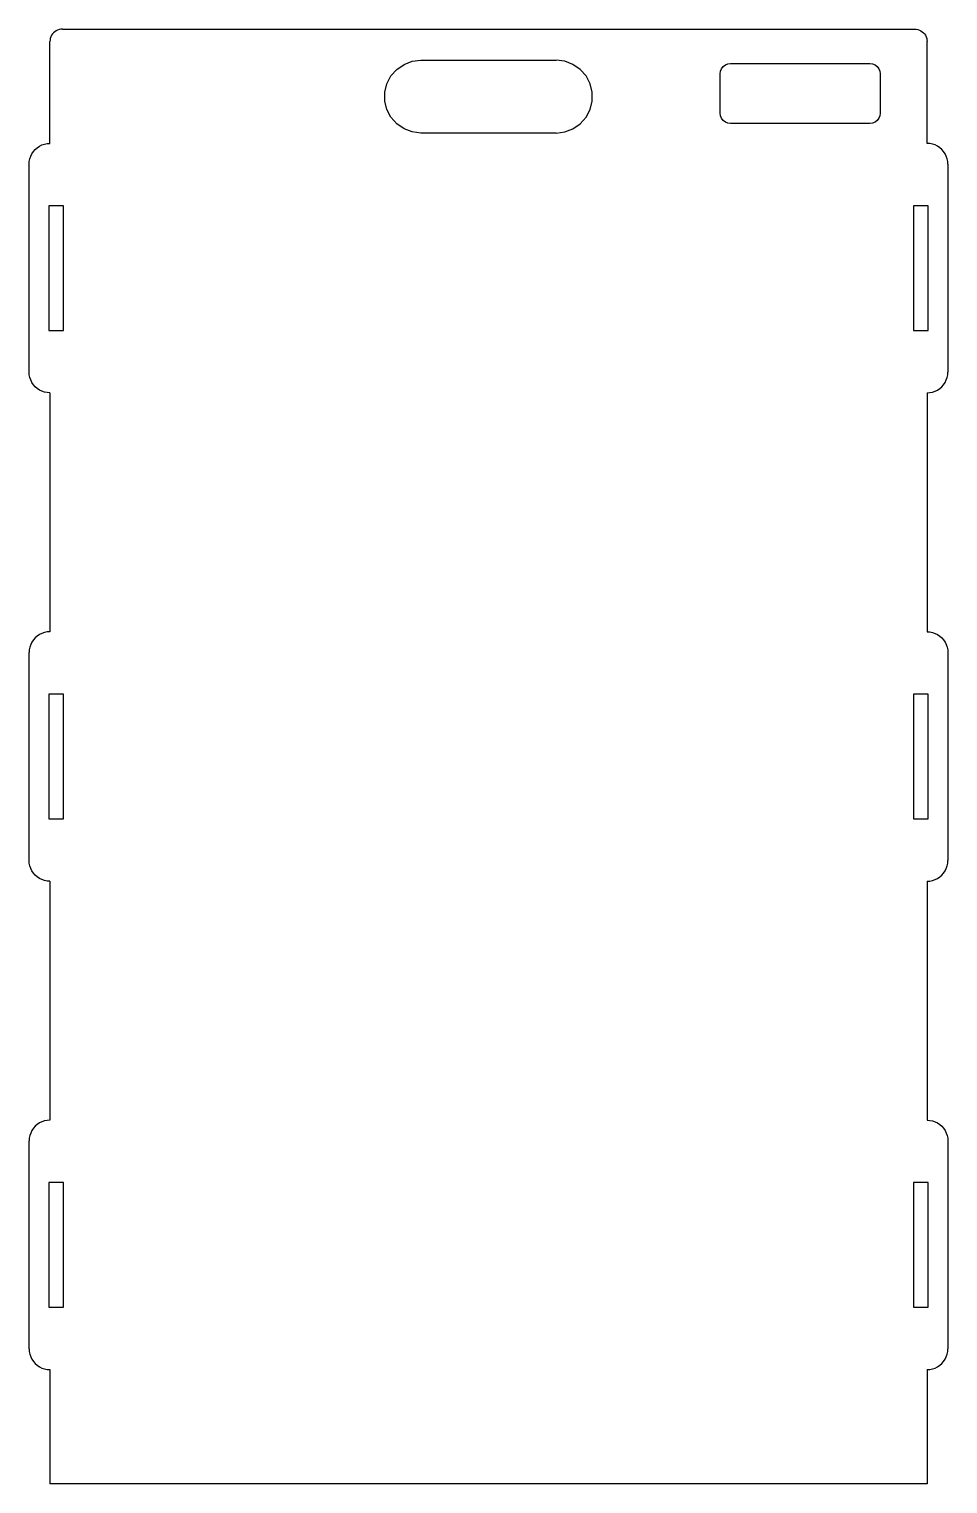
# Model space of a CAD drawing. Header units: metres. Extents: x 3677 to 4119, y -1770 to -1070.
import ezdxf

# ---------------------------------------------------------------- set-up
doc = ezdxf.new("R2010")
doc.units = ezdxf.units.M

msp = doc.modelspace()

# ---------------------------------------------------------------- linework, layer by layer
for p, q in [((3690.9, -1070.66, 6), (3690.19, -1071.01, 6)), ((3691.64, -1070.41, 6), (3690.9, -1070.66, 6)), ((3692.41, -1070.25, 6), (3691.64, -1070.41, 6)), ((3693.19, -1070.2, 6), (3692.41, -1070.25, 6)), ((3693.19, -1070.2, 6), (4103.19, -1070.2, 6)), ((4103.19, -1070.2, 6), (4103.98, -1070.25, 6)), ((4103.98, -1070.25, 6), (4104.75, -1070.41, 6)), ((4104.75, -1070.41, 6), (4105.49, -1070.66, 6)), ((4105.49, -1070.66, 6), (4106.19, -1071.01, 6)), ((3687.25, -1075.42, 6), (3687.19, -1076.2, 6)), ((3687.19, -1125.2, 6), (3687.19, -1076.2, 6)), ((3687.4, -1074.65, 6), (3687.25, -1075.42, 6)), ((3687.65, -1073.91, 6), (3687.4, -1074.65, 6)), ((3688, -1073.2, 6), (3687.65, -1073.91, 6)), ((3688.43, -1072.55, 6), (3688, -1073.2, 6)), ((3688.95, -1071.96, 6), (3688.43, -1072.55, 6)), ((3689.54, -1071.44, 6), (3688.95, -1071.96, 6)), ((3690.19, -1071.01, 6), (3689.54, -1071.44, 6)), ((4106.19, -1071.01, 6), (4106.85, -1071.44, 6)), ((4106.85, -1071.44, 6), (4107.44, -1071.96, 6)), ((4107.44, -1071.96, 6), (4107.95, -1072.55, 6)), ((4107.95, -1072.55, 6), (4108.39, -1073.2, 6)), ((4108.39, -1073.2, 6), (4108.74, -1073.91, 6)), ((4108.74, -1073.91, 6), (4108.99, -1074.65, 6)), ((4108.99, -1074.65, 6), (4109.14, -1075.42, 6)), ((4109.14, -1075.42, 6), (4109.19, -1076.2, 6)), ((4109.19, -1125.2, 6), (4109.19, -1076.2, 6)), ((3851.29, -1092.76, 6), (3854.09, -1089.6, 6)), ((3854.09, -1089.6, 6), (3857.56, -1087.21, 6)), ((3857.56, -1087.21, 6), (3861.51, -1085.71, 6)), ((3861.51, -1085.71, 6), (3865.69, -1085.2, 6)), ((3865.69, -1085.2, 6), (3930.69, -1085.2, 6)), ((3934.88, -1085.71, 6), (3930.69, -1085.2, 6)), ((3938.83, -1087.21, 6), (3934.88, -1085.71, 6)), ((3942.3, -1089.6, 6), (3938.83, -1087.21, 6)), ((3945.1, -1092.76, 6), (3942.3, -1089.6, 6)), ((4009.69, -1091.8, 6), (4009.87, -1090.51, 6)), ((4009.69, -1110.6, 6), (4009.69, -1091.8, 6)), ((4009.87, -1090.51, 6), (4010.36, -1089.3, 6)), ((4010.36, -1089.3, 6), (4011.16, -1088.27, 6)), ((4011.16, -1088.27, 6), (4012.19, -1087.47, 6)), ((4012.19, -1087.47, 6), (4013.4, -1086.97, 6)), ((4013.4, -1086.97, 6), (4014.69, -1086.8, 6)), ((4014.69, -1086.8, 6), (4081.69, -1086.8, 6)), ((4081.69, -1086.8, 6), (4082.99, -1086.97, 6)), ((4082.99, -1086.97, 6), (4084.19, -1087.47, 6)), ((4084.19, -1087.47, 6), (4085.23, -1088.27, 6)), ((4085.23, -1088.27, 6), (4086.02, -1089.3, 6)), ((4086.02, -1089.3, 6), (4086.52, -1090.51, 6)), ((4086.52, -1090.51, 6), (4086.69, -1091.8, 6)), ((4086.69, -1091.8, 6), (4086.69, -1110.6, 6)), ((3848.32, -1100.59, 6), (3849.33, -1096.5, 6)), ((3849.33, -1096.5, 6), (3851.29, -1092.76, 6)), ((3947.06, -1096.5, 6), (3945.1, -1092.76, 6)), ((3948.07, -1100.59, 6), (3947.06, -1096.5, 6)), ((3848.32, -1104.81, 6), (3848.32, -1100.59, 6)), ((3849.33, -1108.91, 6), (3848.32, -1104.81, 6)), ((3947.06, -1108.91, 6), (3948.07, -1104.81, 6)), ((3948.07, -1104.81, 6), (3948.07, -1100.59, 6)), ((3851.29, -1112.64, 6), (3849.33, -1108.91, 6)), ((3854.09, -1115.8, 6), (3851.29, -1112.64, 6)), ((3942.3, -1115.8, 6), (3945.1, -1112.64, 6)), ((3945.1, -1112.64, 6), (3947.06, -1108.91, 6)), ((4009.87, -1111.9, 6), (4009.69, -1110.6, 6)), ((4010.36, -1113.1, 6), (4009.87, -1111.9, 6)), ((4086.52, -1111.9, 6), (4086.02, -1113.1, 6)), ((4086.69, -1110.6, 6), (4086.52, -1111.9, 6)), ((3857.56, -1118.2, 6), (3854.09, -1115.8, 6)), ((3861.51, -1119.69, 6), (3857.56, -1118.2, 6)), ((3865.69, -1120.2, 6), (3861.51, -1119.69, 6)), ((3930.69, -1120.2, 6), (3934.88, -1119.69, 6)), ((3934.88, -1119.69, 6), (3938.83, -1118.2, 6)), ((3938.83, -1118.2, 6), (3942.3, -1115.8, 6)), ((4011.16, -1114.14, 6), (4010.36, -1113.1, 6)), ((4012.19, -1114.93, 6), (4011.16, -1114.14, 6)), ((4013.4, -1115.43, 6), (4012.19, -1114.93, 6)), ((4014.69, -1115.6, 6), (4013.4, -1115.43, 6)), ((4081.69, -1115.6, 6), (4014.69, -1115.6, 6)), ((4082.99, -1115.43, 6), (4081.69, -1115.6, 6)), ((4084.19, -1114.93, 6), (4082.99, -1115.43, 6)), ((4085.23, -1114.14, 6), (4084.19, -1114.93, 6)), ((4086.02, -1113.1, 6), (4085.23, -1114.14, 6)), ((3681.11, -1127.27, 6), (3682.19, -1126.54, 6)), ((3682.19, -1126.54, 6), (3683.37, -1125.96, 6)), ((3683.37, -1125.96, 6), (3684.61, -1125.54, 6)), ((3684.61, -1125.54, 6), (3685.89, -1125.29, 6)), ((3685.89, -1125.29, 6), (3687.19, -1125.2, 6)), ((3930.69, -1120.2, 6), (3865.69, -1120.2, 6)), ((4110.5, -1125.29, 6), (4109.19, -1125.2, 6)), ((4111.78, -1125.54, 6), (4110.5, -1125.29, 6)), ((4113.02, -1125.96, 6), (4111.78, -1125.54, 6)), ((4114.19, -1126.54, 6), (4113.02, -1125.96, 6)), ((4115.28, -1127.27, 6), (4114.19, -1126.54, 6)), ((3677.19, -1135.2, 6), (3677.28, -1133.9, 6)), ((3677.28, -1133.9, 6), (3677.54, -1132.61, 6)), ((3677.54, -1132.61, 6), (3677.96, -1131.37, 6)), ((3677.96, -1131.37, 6), (3678.53, -1130.2, 6)), ((3678.53, -1130.2, 6), (3679.26, -1129.11, 6)), ((3679.26, -1129.11, 6), (3680.12, -1128.13, 6)), ((3680.12, -1128.13, 6), (3681.11, -1127.27, 6)), ((4116.27, -1128.13, 6), (4115.28, -1127.27, 6)), ((4117.13, -1129.11, 6), (4116.27, -1128.13, 6)), ((4117.85, -1130.2, 6), (4117.13, -1129.11, 6)), ((4118.43, -1131.37, 6), (4117.85, -1130.2, 6)), ((4118.85, -1132.61, 6), (4118.43, -1131.37, 6)), ((4119.11, -1133.9, 6), (4118.85, -1132.61, 6)), ((4119.19, -1135.2, 6), (4119.11, -1133.9, 6)), ((3677.19, -1235.2, 6), (3677.19, -1135.2, 6)), ((4119.19, -1135.2, 6), (4119.19, -1235.2, 6)), ((3686.69, -1155.2, 6), (3686.69, -1215.2, 6)), ((3693.69, -1155.2, 6), (3686.69, -1155.2, 6)), ((3693.69, -1215.2, 6), (3693.69, -1155.2, 6)), ((4109.69, -1155.2, 6), (4102.69, -1155.2, 6)), ((4102.69, -1155.2, 6), (4102.69, -1215.2, 6)), ((4109.69, -1215.2, 6), (4109.69, -1155.2, 6)), ((3686.69, -1215.2, 6), (3693.69, -1215.2, 6)), ((4102.69, -1215.2, 6), (4109.69, -1215.2, 6)), ((3677.28, -1236.51, 6), (3677.19, -1235.2, 6)), ((3677.54, -1237.79, 6), (3677.28, -1236.51, 6)), ((3677.96, -1239.03, 6), (3677.54, -1237.79, 6)), ((4118.43, -1239.03, 6), (4118.85, -1237.79, 6)), ((4118.85, -1237.79, 6), (4119.11, -1236.51, 6)), ((4119.11, -1236.51, 6), (4119.19, -1235.2, 6)), ((3678.53, -1240.2, 6), (3677.96, -1239.03, 6)), ((3679.26, -1241.29, 6), (3678.53, -1240.2, 6)), ((3680.12, -1242.27, 6), (3679.26, -1241.29, 6)), ((3681.11, -1243.13, 6), (3680.12, -1242.27, 6)), ((3682.19, -1243.86, 6), (3681.11, -1243.13, 6)), ((3683.37, -1244.44, 6), (3682.19, -1243.86, 6)), ((3684.61, -1244.86, 6), (3683.37, -1244.44, 6)), ((3685.89, -1245.12, 6), (3684.61, -1244.86, 6)), ((3687.19, -1245.2, 6), (3685.89, -1245.12, 6)), ((3687.19, -1245.2, 6), (3687.19, -1360.2, 6)), ((4109.19, -1245.2, 6), (4110.5, -1245.12, 6)), ((4109.19, -1245.2, 6), (4109.19, -1360.2, 6)), ((4110.5, -1245.12, 6), (4111.78, -1244.86, 6)), ((4111.78, -1244.86, 6), (4113.02, -1244.44, 6)), ((4113.02, -1244.44, 6), (4114.19, -1243.86, 6)), ((4114.19, -1243.86, 6), (4115.28, -1243.13, 6)), ((4115.28, -1243.13, 6), (4116.27, -1242.27, 6)), ((4116.27, -1242.27, 6), (4117.13, -1241.29, 6)), ((4117.13, -1241.29, 6), (4117.85, -1240.2, 6)), ((4117.85, -1240.2, 6), (4118.43, -1239.03, 6)), ((3679.26, -1364.11, 6), (3678.53, -1365.2, 6)), ((3680.12, -1363.13, 6), (3679.26, -1364.11, 6)), ((3681.11, -1362.27, 6), (3680.12, -1363.13, 6)), ((3682.19, -1361.54, 6), (3681.11, -1362.27, 6)), ((3683.37, -1360.96, 6), (3682.19, -1361.54, 6)), ((3684.61, -1360.54, 6), (3683.37, -1360.96, 6)), ((3685.89, -1360.29, 6), (3684.61, -1360.54, 6)), ((3687.19, -1360.2, 6), (3685.89, -1360.29, 6)), ((4109.19, -1360.2, 6), (4110.5, -1360.29, 6)), ((4110.5, -1360.29, 6), (4111.78, -1360.54, 6)), ((4111.78, -1360.54, 6), (4113.02, -1360.96, 6)), ((4113.02, -1360.96, 6), (4114.19, -1361.54, 6)), ((4114.19, -1361.54, 6), (4115.28, -1362.27, 6)), ((4115.28, -1362.27, 6), (4116.27, -1363.13, 6)), ((4116.27, -1363.13, 6), (4117.13, -1364.11, 6)), ((4117.13, -1364.11, 6), (4117.85, -1365.2, 6)), ((3677.28, -1368.9, 6), (3677.19, -1370.2, 6)), ((3677.19, -1470.2, 6), (3677.19, -1370.2, 6)), ((3677.54, -1367.61, 6), (3677.28, -1368.9, 6)), ((3677.96, -1366.37, 6), (3677.54, -1367.61, 6)), ((3678.53, -1365.2, 6), (3677.96, -1366.37, 6)), ((4117.85, -1365.2, 6), (4118.43, -1366.37, 6)), ((4118.43, -1366.37, 6), (4118.85, -1367.61, 6)), ((4118.85, -1367.61, 6), (4119.11, -1368.9, 6)), ((4119.11, -1368.9, 6), (4119.19, -1370.2, 6)), ((4119.19, -1370.2, 6), (4119.19, -1470.2, 6)), ((3686.69, -1390.2, 6), (3686.69, -1450.2, 6)), ((3693.69, -1390.2, 6), (3686.69, -1390.2, 6)), ((3693.69, -1450.2, 6), (3693.69, -1390.2, 6)), ((4102.69, -1390.2, 6), (4102.69, -1450.2, 6)), ((4109.69, -1390.2, 6), (4102.69, -1390.2, 6)), ((4109.69, -1450.2, 6), (4109.69, -1390.2, 6)), ((3686.69, -1450.2, 6), (3693.69, -1450.2, 6)), ((4102.69, -1450.2, 6), (4109.69, -1450.2, 6)), ((3677.28, -1471.51, 6), (3677.19, -1470.2, 6)), ((3677.54, -1472.79, 6), (3677.28, -1471.51, 6)), ((3677.96, -1474.03, 6), (3677.54, -1472.79, 6)), ((3678.53, -1475.2, 6), (3677.96, -1474.03, 6)), ((3679.26, -1476.29, 6), (3678.53, -1475.2, 6)), ((3680.12, -1477.27, 6), (3679.26, -1476.29, 6)), ((4116.27, -1477.27, 6), (4117.13, -1476.29, 6)), ((4117.13, -1476.29, 6), (4117.85, -1475.2, 6)), ((4117.85, -1475.2, 6), (4118.43, -1474.03, 6)), ((4118.43, -1474.03, 6), (4118.85, -1472.79, 6)), ((4118.85, -1472.79, 6), (4119.11, -1471.51, 6)), ((4119.11, -1471.51, 6), (4119.19, -1470.2, 6)), ((3681.11, -1478.13, 6), (3680.12, -1477.27, 6)), ((3682.19, -1478.86, 6), (3681.11, -1478.13, 6)), ((3683.37, -1479.44, 6), (3682.19, -1478.86, 6)), ((3684.61, -1479.86, 6), (3683.37, -1479.44, 6)), ((3685.89, -1480.12, 6), (3684.61, -1479.86, 6)), ((3687.19, -1480.2, 6), (3685.89, -1480.12, 6)), ((3687.19, -1480.2, 6), (3687.19, -1595.2, 6)), ((4109.19, -1480.2, 6), (4110.5, -1480.12, 6)), ((4109.19, -1480.2, 6), (4109.19, -1595.2, 6)), ((4110.5, -1480.12, 6), (4111.78, -1479.86, 6)), ((4111.78, -1479.86, 6), (4113.02, -1479.44, 6)), ((4113.02, -1479.44, 6), (4114.19, -1478.86, 6)), ((4114.19, -1478.86, 6), (4115.28, -1478.13, 6)), ((4115.28, -1478.13, 6), (4116.27, -1477.27, 6)), ((3683.37, -1595.96, 6), (3682.19, -1596.54, 6)), ((3684.61, -1595.54, 6), (3683.37, -1595.96, 6)), ((3685.89, -1595.29, 6), (3684.61, -1595.54, 6)), ((3687.19, -1595.2, 6), (3685.89, -1595.29, 6)), ((4109.19, -1595.2, 6), (4110.5, -1595.29, 6)), ((4110.5, -1595.29, 6), (4111.78, -1595.54, 6)), ((4111.78, -1595.54, 6), (4113.02, -1595.96, 6)), ((4113.02, -1595.96, 6), (4114.19, -1596.54, 6)), ((3677.54, -1602.61, 6), (3677.28, -1603.9, 6)), ((3677.96, -1601.37, 6), (3677.54, -1602.61, 6)), ((3678.53, -1600.2, 6), (3677.96, -1601.37, 6)), ((3679.26, -1599.11, 6), (3678.53, -1600.2, 6)), ((3680.12, -1598.13, 6), (3679.26, -1599.11, 6)), ((3681.11, -1597.27, 6), (3680.12, -1598.13, 6)), ((3682.19, -1596.54, 6), (3681.11, -1597.27, 6)), ((4114.19, -1596.54, 6), (4115.28, -1597.27, 6)), ((4115.28, -1597.27, 6), (4116.27, -1598.13, 6)), ((4116.27, -1598.13, 6), (4117.13, -1599.11, 6)), ((4117.13, -1599.11, 6), (4117.85, -1600.2, 6)), ((4117.85, -1600.2, 6), (4118.43, -1601.37, 6)), ((4118.43, -1601.37, 6), (4118.85, -1602.61, 6)), ((4118.85, -1602.61, 6), (4119.11, -1603.9, 6)), ((3677.28, -1603.9, 6), (3677.19, -1605.2, 6)), ((3677.19, -1705.2, 6), (3677.19, -1605.2, 6)), ((4119.11, -1603.9, 6), (4119.19, -1605.2, 6)), ((4119.19, -1605.2, 6), (4119.19, -1705.2, 6)), ((3686.69, -1625.2, 6), (3686.69, -1685.2, 6)), ((3693.69, -1625.2, 6), (3686.69, -1625.2, 6)), ((3693.69, -1685.2, 6), (3693.69, -1625.2, 6)), ((4102.69, -1625.2, 6), (4102.69, -1685.2, 6)), ((4109.69, -1625.2, 6), (4102.69, -1625.2, 6)), ((4109.69, -1685.2, 6), (4109.69, -1625.2, 6)), ((3686.69, -1685.2, 6), (3693.69, -1685.2, 6)), ((4102.69, -1685.2, 6), (4109.69, -1685.2, 6)), ((3677.19, -1705.2, 6), (3677.28, -1706.51, 6)), ((3677.28, -1706.51, 6), (3677.54, -1707.79, 6)), ((3677.54, -1707.79, 6), (3677.96, -1709.03, 6)), ((4118.43, -1709.03, 6), (4118.85, -1707.79, 6)), ((4118.85, -1707.79, 6), (4119.11, -1706.51, 6)), ((4119.11, -1706.51, 6), (4119.19, -1705.2, 6)), ((3677.96, -1709.03, 6), (3678.53, -1710.2, 6)), ((3678.53, -1710.2, 6), (3679.26, -1711.29, 6)), ((3679.26, -1711.29, 6), (3680.12, -1712.27, 6)), ((3680.12, -1712.27, 6), (3681.11, -1713.13, 6)), ((3681.11, -1713.13, 6), (3682.19, -1713.86, 6)), ((3682.19, -1713.86, 6), (3683.37, -1714.44, 6)), ((3683.37, -1714.44, 6), (3684.61, -1714.86, 6)), ((3684.61, -1714.86, 6), (3685.89, -1715.12, 6)), ((4110.5, -1715.12, 6), (4111.78, -1714.86, 6)), ((4111.78, -1714.86, 6), (4113.02, -1714.44, 6)), ((4113.02, -1714.44, 6), (4114.19, -1713.86, 6)), ((4114.19, -1713.86, 6), (4115.28, -1713.13, 6)), ((4115.28, -1713.13, 6), (4116.27, -1712.27, 6)), ((4116.27, -1712.27, 6), (4117.13, -1711.29, 6)), ((4117.13, -1711.29, 6), (4117.85, -1710.2, 6)), ((4117.85, -1710.2, 6), (4118.43, -1709.03, 6)), ((3685.89, -1715.12, 6), (3687.19, -1715.2, 6)), ((3687.19, -1715.2, 6), (3687.19, -1770.2, 6)), ((4109.19, -1715.2, 6), (4110.5, -1715.12, 6)), ((4109.19, -1715.2, 6), (4109.19, -1770.2, 6)), ((4109.19, -1770.2, 6), (3687.19, -1770.2, 6))]:
    msp.add_line(p, q)

doc.saveas('drawing.dxf')
